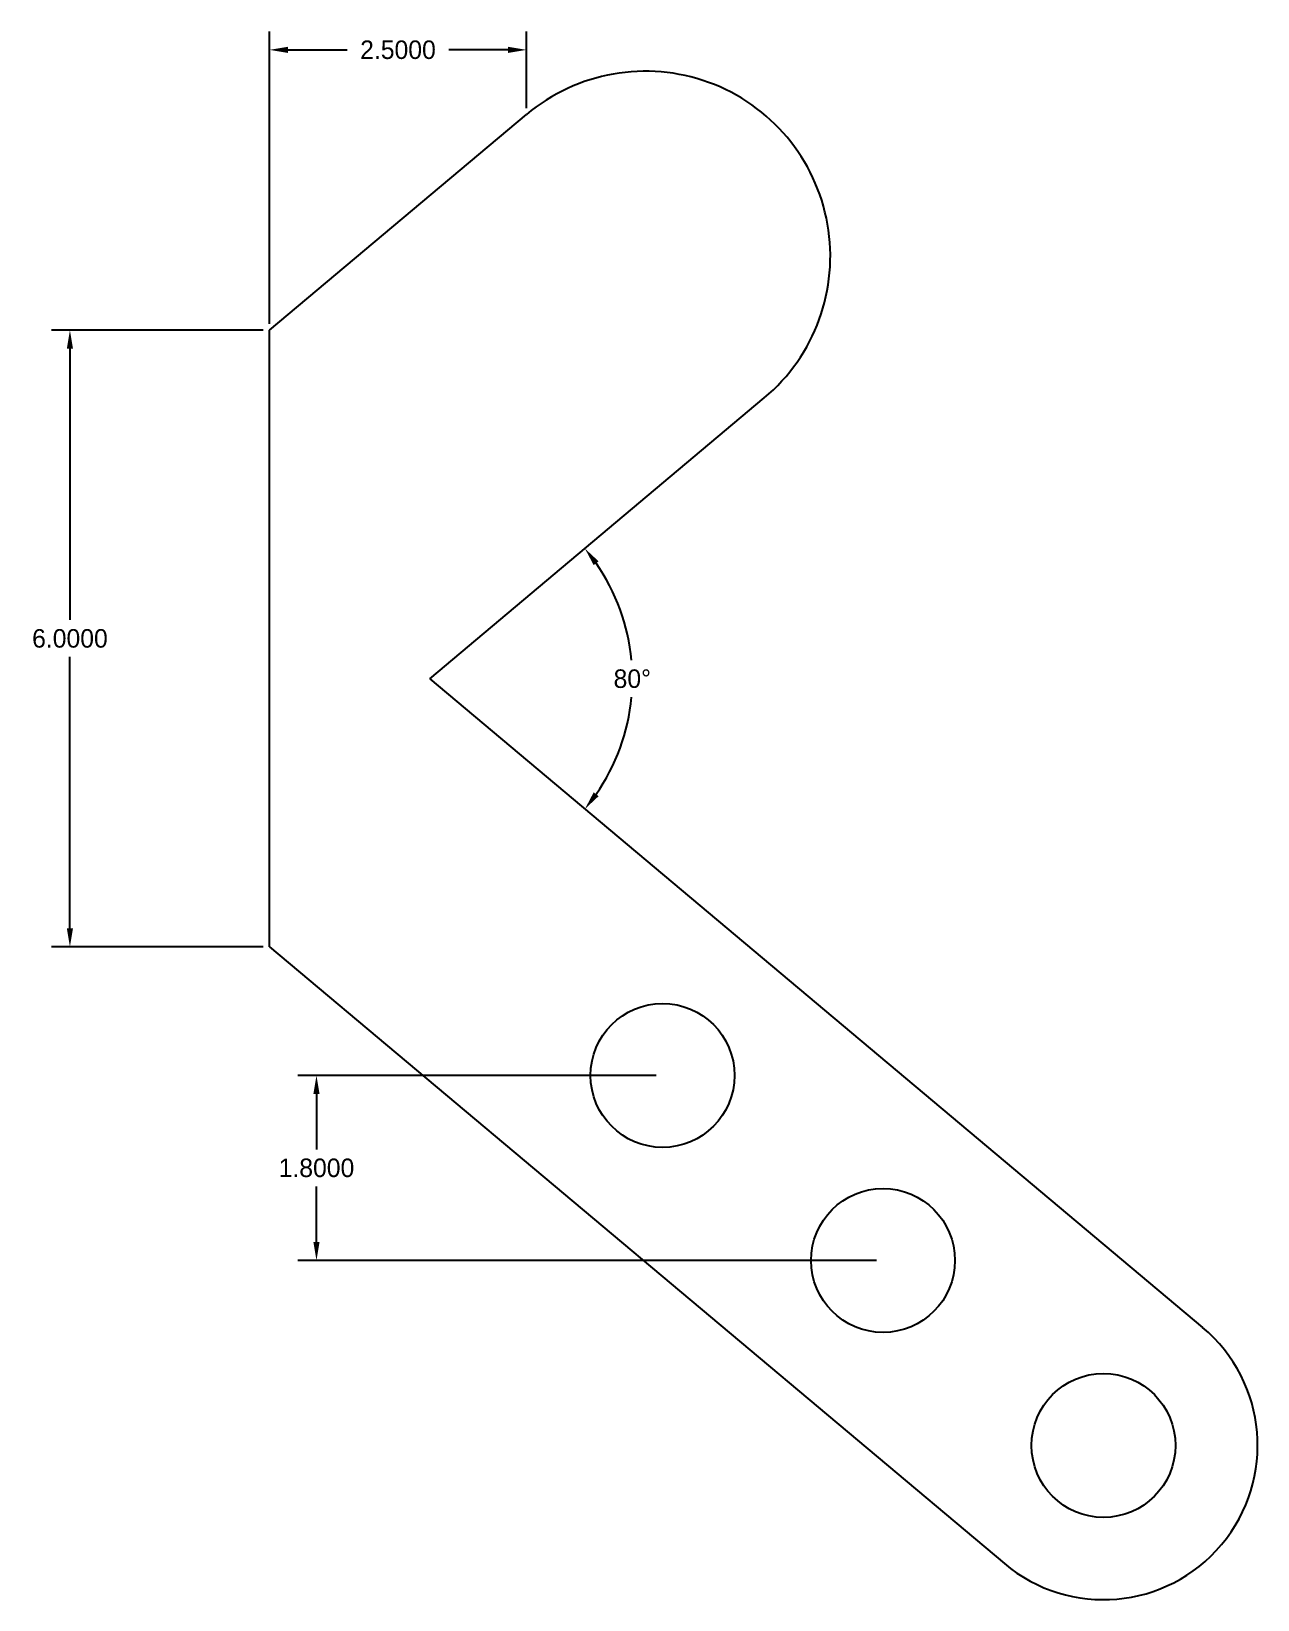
# Model space of a CAD drawing. Header units: inches. Extents: x -2.3 to 9.6, y -6.4 to 8.9.
import ezdxf

# ---------------------------------------------------------------- set-up
doc = ezdxf.new("R2010")
doc.units = ezdxf.units.IN
doc.header["$MEASUREMENT"] = 0
doc.dimstyles.get("Standard").update_dxf_attribs({"dimtxt": 0.18, "dimasz": 0.18, "dimexe": 0.18, "dimexo": 0.0625, "dimgap": 0.09, "dimtad": 0, "dimtih": 1, "dimtoh": 1, "dimdec": 4, "dimzin": 0, "dimdsep": 46, "dimtxsty": 'Standard', "dimcen": 0.09, "dimadec": 0, "dimazin": 0, "dimtfac": 1, "dimtdec": 4, "dimtofl": 0, "dimtmove": 0, "dimatfit": 3, "dimfxl": 1, "dimtolj": 1, "dimtzin": 0, "dimarcsym": 0})

# ---------------------------------------------------------------- blocks, each defined once
blk = doc.blocks.new('*D3')
at = {"color": 0, "lineweight": -2}
for start, end in [(5.2396, 34.7659), (325.2341, 354.7604)]:
    blk.add_arc((1.559, 2.608), 1.971, start, end, dxfattribs=at)
at = {"color": 0}
for points in [[(3.154, 3.714), (3.202, 3.751), (3.069, 3.875)], [(3.202, 1.466), (3.154, 1.503), (3.069, 1.341)]]:
    blk.add_solid(points, dxfattribs=at)
at = {"layer": 'Defpoints', "color": 0}
for p in [(4.814, 5.34), (1.559, 2.608), (1.559, 2.608), (3.477, 2.154), (9.079, -3.702)]:
    blk.add_point(p, dxfattribs=at)
at = {"color": 0, "insert": (3.53, 2.608), "char_height": 0.18, "attachment_point": 5}
blk.add_mtext('\\A1;80°', dxfattribs=at)
blk = doc.blocks.new('*D4')
at = {"color": 0, "lineweight": -2}
for p, q in [((0, 6.062), (0, 8.907)), ((2.5, 8.16), (2.5, 8.907)), ((0.18, 8.727), (0.755, 8.727)), ((2.32, 8.727), (1.745, 8.727))]:
    blk.add_line(p, q, dxfattribs=at)
at = {"color": 0}
for points in [[(0.18, 8.757), (0.18, 8.697), (0, 8.727)], [(2.32, 8.757), (2.32, 8.697), (2.5, 8.727)]]:
    blk.add_solid(points, dxfattribs=at)
at = {"layer": 'Defpoints', "color": 0}
for p in [(2.5, 8.727), (2.5, 8.098), (0, 6)]:
    blk.add_point(p, dxfattribs=at)
at = {"color": 0, "insert": (1.25, 8.727), "char_height": 0.18, "attachment_point": 5}
blk.add_mtext('\\A1;2.5000', dxfattribs=at)
blk = doc.blocks.new('*D5')
at = {"color": 0, "lineweight": -2}
for p, q in [((3.762, -1.251), (0.277, -1.251)), ((0.457, -1.431), (0.457, -1.971)), ((0.457, -2.871), (0.457, -2.331)), ((5.907, -3.051), (0.277, -3.051))]:
    blk.add_line(p, q, dxfattribs=at)
at = {"color": 0}
for points in [[(0.427, -1.431), (0.487, -1.431), (0.457, -1.251)], [(0.427, -2.871), (0.487, -2.871), (0.457, -3.051)]]:
    blk.add_solid(points, dxfattribs=at)
at = {"layer": 'Defpoints', "color": 0}
for p in [(3.824, -1.251), (0.457, -3.051), (5.97, -3.051)]:
    blk.add_point(p, dxfattribs=at)
at = {"color": 0, "insert": (0.457, -2.151), "char_height": 0.18, "attachment_point": 5}
blk.add_mtext('\\A1;1.8000', dxfattribs=at)
blk = doc.blocks.new('*D6')
at = {"color": 0, "lineweight": -2}
for p, q in [((-0.063, 6), (-2.122, 6)), ((-1.942, 5.82), (-1.942, 3.18)), ((-1.942, 0.18), (-1.942, 2.82)), ((-0.063, 0), (-2.122, 0))]:
    blk.add_line(p, q, dxfattribs=at)
at = {"color": 0}
for points in [[(-1.972, 5.82), (-1.912, 5.82), (-1.942, 6)], [(-1.972, 0.18), (-1.912, 0.18), (-1.942, 0)]]:
    blk.add_solid(points, dxfattribs=at)
at = {"layer": 'Defpoints', "color": 0}
for p in [(0, 6), (-1.942, 0), (0, 0)]:
    blk.add_point(p, dxfattribs=at)
at = {"color": 0, "insert": (-1.942, 3), "char_height": 0.18, "attachment_point": 5}
blk.add_mtext('\\A1;6.0000', dxfattribs=at)

msp = doc.modelspace()

# ---------------------------------------------------------------- linework, layer by layer
for p, q in [((0, 6), (2.5, 8.09775)), ((0, 0), (0, 6)), ((1.55863, 2.60838), (4.81404, 5.33999)), ((1.55863, 2.60838), (9.07888, -3.70187)), ((0, 0), (7.15052, -6))]:
    msp.add_line(p, q)
for centre in [(3.82439, -1.25093), (5.96955, -3.05093), (8.1147, -4.85093)]:
    msp.add_circle(centre, 0.7)
for centre, radius, start, end in [((3.65702, 6.71887), 1.8, 310, 130), ((8.1147, -4.85093), 1.5, 230, 50)]:
    msp.add_arc(centre, radius, start, end)

# ---------------------------------------------------------------- dimensions: what is measured, and where the dimension line sits
dim = msp.add_linear_dim(base=(2.5, 8.72679), p1=(0, 6), p2=(2.5, 8.09775), dimstyle='Standard')
dim.commit()
dim.dimension.update_dxf_attribs({"geometry": '*D4', "text_midpoint": (1.25, 8.72679)})
for base, p1, p2, picture, middle in [((-1.94248, 0), (0, 6), (0, 0), '*D6', (-1.94248, 3)), ((0.45726, -3.05093), (3.82439, -1.25093), (5.96955, -3.05093), '*D5', (0.45726, -2.15093))]:
    dim = msp.add_linear_dim(base=base, p1=p1, p2=p2, angle=90, dimstyle='Standard')
    dim.commit()
    dim.dimension.update_dxf_attribs({"geometry": picture, "text_midpoint": middle})
dim = msp.add_angular_dim_2l(base=(3.47656, 2.15382), line1=((1.55863, 2.60838), (9.07888, -3.70187)), line2=((1.55863, 2.60838), (4.81404, 5.33999)), dimstyle='Standard')
dim.commit()
dim.dimension.update_dxf_attribs({"geometry": '*D3', "text_midpoint": (3.52969, 2.60838)})

doc.saveas('drawing.dxf')
